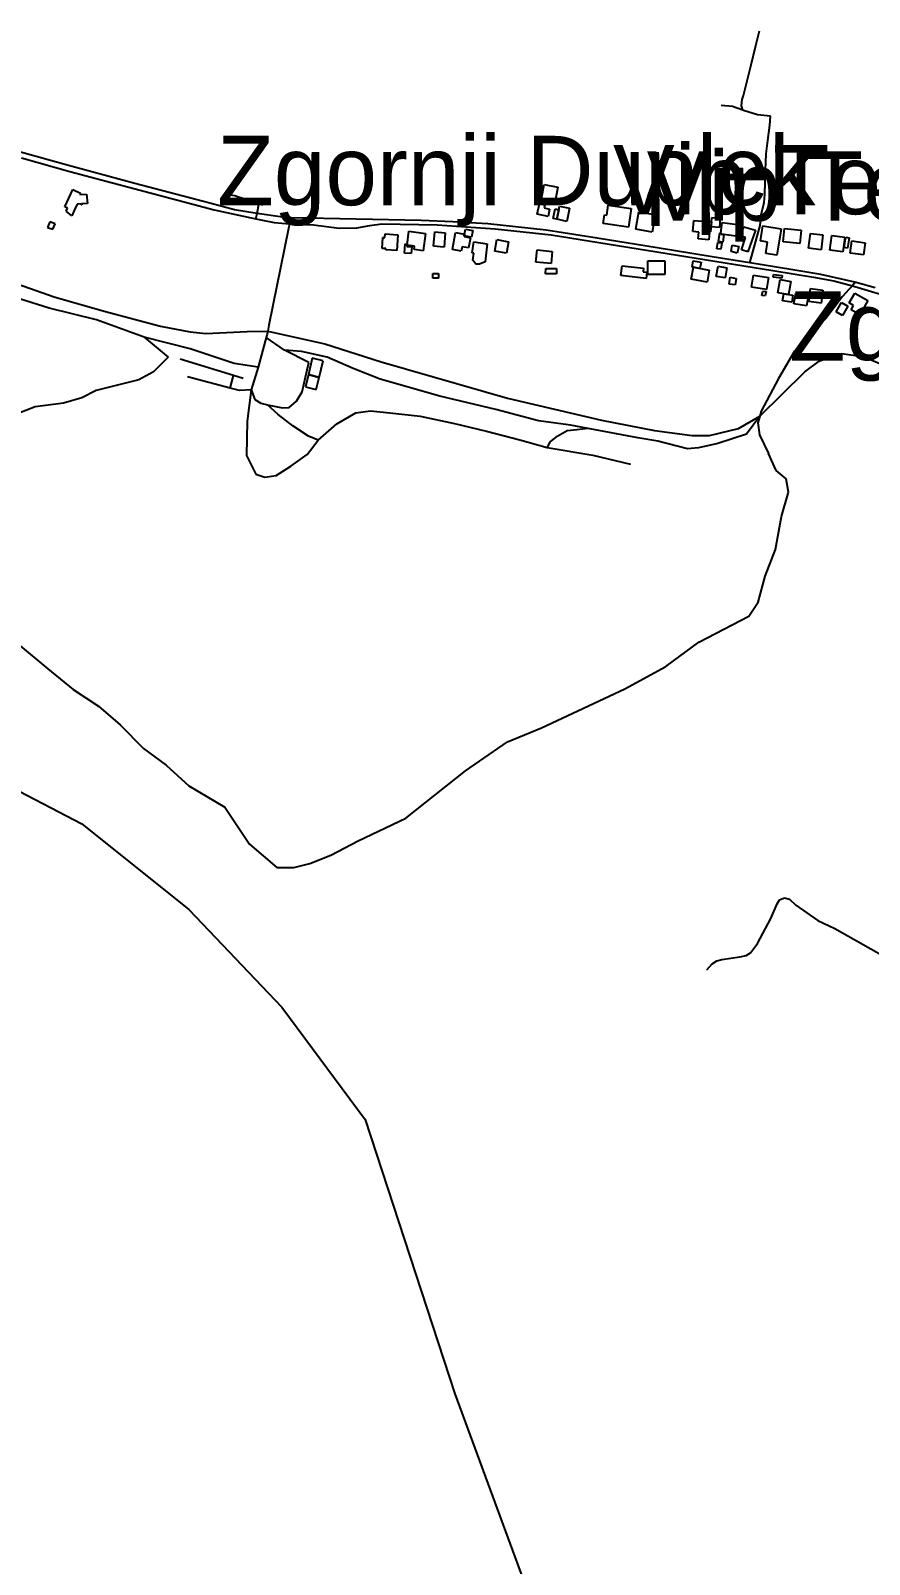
# Model space of a CAD drawing. Extents: x -8864 to 13231, y -7697 to 8949.
# Drawn here: x 3268 to 4018, y 1784 to 3156 of the extents above; entities that cross this region are included whole.
import ezdxf

# ---------------------------------------------------------------- set-up
doc = ezdxf.new("R2010")
doc.units = 0
for name, color, linetype in [('OSM_BUILDING_GARAGE', 9, 'CONTINUOUS'), ('OSM_BUILDING_HOUSE', 9, 'CONTINUOUS'), ('OSM_BUILDING_ROOF', 9, 'CONTINUOUS'), ('OSM_BUILDING_YES', 9, 'CONTINUOUS'), ('OSM_HIGHWAY_CYCLEWAY', 8, 'CONTINUOUS'), ('OSM_HIGHWAY_FOOTWAY', 8, 'CONTINUOUS'), ('OSM_HIGHWAY_PATH', 8, 'CONTINUOUS'), ('OSM_HIGHWAY_RESIDENTIAL', 8, 'CONTINUOUS'), ('OSM_HIGHWAY_SERVICE', 8, 'CONTINUOUS'), ('OSM_HIGHWAY_TERTIARY', 8, 'CONTINUOUS'), ('OSM_HIGHWAY_TRACK', 8, 'CONTINUOUS'), ('OSM_HIGHWAY_UNCLASSIFIED', 8, 'CONTINUOUS'), ('OSM_LABELS', 8, 'CONTINUOUS'), ('OSM_WATERWAY_RIVER', 4, 'CONTINUOUS')]:
    doc.layers.add(name, color=color, linetype=linetype)

msp = doc.modelspace()

# ---------------------------------------------------------------- linework, layer by layer
at = {"layer": 'OSM_BUILDING_GARAGE'}
for p, q in [((3875.957547, 2980.457694), (3876.340395, 2984.816535)), ((3883.537946, 2979.790525), (3875.957547, 2980.457694)), ((3876.340395, 2984.816535), (3876.684959, 2988.697238)), ((3876.684959, 2988.697238), (3884.265358, 2988.030069)), ((3884.265358, 2988.030069), (3883.537946, 2979.790525)), ((3882.695679, 2967.18102), (3883.72937, 2975.098099)), ((3886.524164, 2966.680643), (3882.695679, 2967.18102)), ((3883.72937, 2975.098099), (3884.770718, 2974.964665)), ((3884.770718, 2974.964665), (3884.617579, 2973.797118)), ((3884.617579, 2973.797118), (3887.404715, 2973.430175)), ((3887.404715, 2973.430175), (3886.524164, 2966.680643))]:
    msp.add_line(p, q, dxfattribs=at)
at = {"layer": 'OSM_BUILDING_HOUSE'}
for p, q in [((3724.433794, 3005.487672), (3726.753855, 3018.119416)), ((3726.753855, 3018.119416), (3739.020319, 3015.862159)), ((3736.700257, 3003.241535), (3724.433794, 3005.487672)), ((3739.020319, 3015.862159), (3736.700257, 3003.241535)), ((3720.482798, 2991.866294), (3722.488924, 3001.106592)), ((3730.245433, 2989.742471), (3720.482798, 2991.866294)), ((3722.488924, 3001.106592), (3727.320471, 3000.06136)), ((3727.320471, 3000.06136), (3726.730884, 2997.337084)), ((3726.730884, 2997.337084), (3731.661972, 2996.269613)), ((3731.661972, 2996.269613), (3730.245433, 2989.742471)), ((3738.024913, 2987.151629), (3739.824301, 2995.68028)), ((3739.824301, 2995.68028), (3740.498114, 2998.871574)), ((3740.498114, 2998.871574), (3749.364884, 2996.99238)), ((3749.364884, 2996.99238), (3746.891683, 2985.283554)), ((3808.767647, 2978.222676), (3811.470557, 2993.71213)), ((3811.470557, 2993.71213), (3825.322013, 2991.28808)), ((3825.322013, 2991.28808), (3824.043299, 2983.960334)), ((3604.135159, 2964.000845), (3605.835006, 2976.532513)), ((3605.835006, 2976.532513), (3620.704839, 2974.531005)), ((3746.891683, 2985.283554), (3738.024913, 2987.151629)), ((3823.407771, 2975.665193), (3808.767647, 2978.222676)), ((3824.831967, 2983.826901), (3823.407771, 2975.665193)), ((3824.043299, 2983.960334), (3824.831967, 2983.826901)), ((3859.801343, 2976.221168), (3860.681894, 2986.206472)), ((3860.681894, 2986.206472), (3876.340395, 2984.816535)), ((3876.340395, 2984.816535), (3875.544071, 2975.776388)), ((3884.770718, 2974.964665), (3885.995833, 2984.338397)), ((3885.995833, 2984.338397), (3899.418499, 2982.581517)), ((3899.418499, 2982.581517), (3898.040245, 2972.040238)), ((3902.435345, 2972.184792), (3905.176539, 2980.435455)), ((3905.176539, 2980.435455), (3915.75847, 2977.355356)), ((3915.75847, 2977.355356), (3908.974396, 2957.918483)), ((3920.077, 2967.736995), (3922.435347, 2981.313895)), ((3922.435347, 2981.313895), (3938.790632, 2978.478425)), ((3938.790632, 2978.478425), (3934.701811, 2954.938459)), ((3940.620647, 2967.103184), (3941.807478, 2978.900965)), ((3941.807478, 2978.900965), (3956.593084, 2977.422073)), ((3956.593084, 2977.422073), (3955.413911, 2965.613172)), ((3610.934547, 2963.089047), (3604.135159, 2964.000845)), ((3610.536385, 2960.109023), (3610.934547, 2963.089047)), ((3620.704839, 2974.531005), (3618.60683, 2959.019312)), ((3627.802849, 2963.044569), (3628.867168, 2975.798627)), ((3637.213263, 2962.255085), (3627.802849, 2963.044569)), ((3628.867168, 2975.798627), (3638.277582, 2975.020262)), ((3638.277582, 2975.020262), (3637.213263, 2962.255085)), ((3644.640523, 2960.120142), (3647.442974, 2975.231533)), ((3647.442974, 2975.231533), (3655.45982, 2973.741521)), ((3655.30668, 2972.429421), (3655.084628, 2971.706654)), ((3655.084628, 2971.706654), (3660.842669, 2970.639182)), ((3655.45982, 2973.741521), (3655.30668, 2972.429421)), ((3660.842669, 2970.639182), (3659.158136, 2961.565676)), ((3662.450632, 2957.09564), (3663.897799, 2966.847435)), ((3663.897799, 2966.847435), (3675.896269, 2965.246228)), ((3675.896269, 2965.246228), (3674.004998, 2949.156322)), ((3682.542518, 2958.663489), (3684.487388, 2968.982378)), ((3684.487388, 2968.982378), (3694.900865, 2967.025347)), ((3694.900865, 2967.025347), (3692.955995, 2956.706458)), ((3865.076994, 2975.754149), (3859.801343, 2976.221168)), ((3864.541007, 2969.649547), (3865.076994, 2975.754149)), ((3873.897822, 2968.815585), (3864.541007, 2969.649547)), ((3874.525694, 2975.876463), (3873.897822, 2968.815585)), ((3875.544071, 2975.776388), (3874.525694, 2975.876463)), ((3884.617579, 2973.797118), (3884.770718, 2974.964665)), ((3887.404715, 2973.430175), (3884.617579, 2973.797118)), ((3898.040245, 2972.040238), (3887.404715, 2973.430175)), ((3906.799817, 2970.794855), (3902.435345, 2972.184792)), ((3903.269954, 2959.742079), (3906.799817, 2970.794855)), ((3926.600738, 2966.602806), (3920.077, 2967.736995)), ((3924.870263, 2956.65086), (3926.600738, 2966.602806)), ((3955.413911, 2965.613172), (3940.620647, 2967.103184)), ((3963.254647, 2961.198733), (3964.786041, 2974.508766)), ((3964.786041, 2974.508766), (3975.92693, 2973.230024)), ((3975.92693, 2973.230024), (3974.395536, 2959.908872)), ((3982.152046, 2959.664243), (3983.905491, 2972.774125)), ((3983.905491, 2972.774125), (3995.689566, 2971.195157)), ((3995.689566, 2971.195157), (3993.928463, 2958.085275)), ((4000.52877, 2956.939967), (4001.968281, 2967.770353)), ((4001.968281, 2967.770353), (4013.721727, 2966.202505)), ((4013.721727, 2966.202505), (4012.282217, 2955.372119)), ((3618.60683, 2959.019312), (3610.536385, 2960.109023)), ((3652.665026, 2958.64125), (3644.640523, 2960.120142)), ((3653.400095, 2962.633148), (3652.665026, 2958.64125)), ((3659.158136, 2961.565676), (3653.400095, 2962.633148)), ((3663.836544, 2956.784294), (3662.450632, 2957.09564)), ((3663.086161, 2950.446184), (3663.836544, 2956.784294)), ((3665.628274, 2947.132575), (3663.086161, 2950.446184)), ((3674.004998, 2949.156322), (3669.035625, 2946.954663)), ((3692.955995, 2956.706458), (3682.542518, 2958.663489)), ((3719.311282, 2948.833857), (3720.352629, 2959.697601)), ((3720.352629, 2959.697601), (3734.020318, 2958.385501)), ((3734.020318, 2958.385501), (3732.978971, 2947.521757)), ((3819.5946, 2949.968045), (3834.793683, 2949.968045)), ((3819.5946, 2937.847798), (3819.5946, 2949.968045)), ((3834.793683, 2949.968045), (3834.793683, 2937.847798)), ((3908.974396, 2957.918483), (3903.269954, 2959.742079)), ((3934.701811, 2954.938459), (3924.870263, 2956.65086)), ((3974.395536, 2959.908872), (3963.254647, 2961.198733)), ((3993.928463, 2958.085275), (3982.152046, 2959.664243)), ((4012.282217, 2955.372119), (4000.52877, 2956.939967)), ((3669.035625, 2946.954663), (3665.628274, 2947.132575)), ((3732.978971, 2947.521757), (3719.311282, 2948.833857)), ((3834.793683, 2937.847798), (3819.5946, 2937.847798)), ((3858.315891, 2933.577913), (3860.276075, 2944.197029)), ((3860.276075, 2944.197029), (3874.449124, 2941.583948)), ((3874.449124, 2941.583948), (3872.48894, 2930.964832)), ((3912.274549, 2926.461438), (3914.012681, 2937.180629)), ((3914.012681, 2937.180629), (3927.32815, 2935.012328)), ((3872.48894, 2930.964832), (3858.315891, 2933.577913)), ((3925.590018, 2924.304256), (3912.274549, 2926.461438)), ((3927.32815, 2935.012328), (3925.590018, 2924.304256)), ((3935.812071, 2921.491025), (3937.856482, 2933.188731)), ((3937.856482, 2933.188731), (3947.243925, 2931.543046)), ((3947.243925, 2931.543046), (3945.199515, 2919.84534)), ((3963.537955, 2913.562826), (3964.962151, 2925.149338)), ((3964.962151, 2925.149338), (3975.965215, 2923.79276)), ((3975.965215, 2923.79276), (3974.541019, 2912.217368)), ((3941.110693, 2920.556987), (3935.812071, 2921.491025)), ((3945.199515, 2919.84534), (3941.110693, 2920.556987)), ((3974.541019, 2912.217368), (3963.537955, 2913.562826)), ((3999.464452, 2912.295204), (4004.502737, 2921.213037)), ((4003.453732, 2910.037947), (3999.464452, 2912.295204)), ((4001.225555, 2906.101647), (4003.453732, 2910.037947)), ((4004.502737, 2921.213037), (4016.24087, 2914.608059)), ((4016.24087, 2914.608059), (4008.997378, 2901.731686)), ((4008.997378, 2901.731686), (4001.225555, 2906.101647))]:
    msp.add_line(p, q, dxfattribs=at)
at = {"layer": 'OSM_BUILDING_ROOF'}
for p, q in [((3516.003449, 2848.18021), (3513.331167, 2837.383182)), ((3525.620602, 2845.789519), (3516.003449, 2848.18021)), ((3522.940663, 2835.003611), (3525.620602, 2845.789519)), ((3513.331167, 2837.383182), (3522.940663, 2835.003611))]:
    msp.add_line(p, q, dxfattribs=at)
at = {"layer": 'OSM_BUILDING_YES'}
for p, q in [((3297.978923, 2998.337838), (3305.314299, 3013.727216)), ((3305.314299, 3013.727216), (3312.220885, 3010.491444)), ((3312.220885, 3010.491444), (3311.669583, 3009.279419)), ((3311.669583, 3009.279419), (3317.619048, 3009.757557)), ((3317.619048, 3009.757557), (3318.292861, 3001.262265)), ((3300.620577, 2997.070216), (3297.978923, 2998.337838)), ((3299.311235, 2994.323702), (3300.620577, 2997.070216)), ((3304.24998, 2990.176131), (3299.311235, 2994.323702)), ((3306.547071, 2995.079827), (3304.24998, 2990.176131)), ((3309.158097, 3000.583976), (3306.547071, 2995.079827)), ((3312.741559, 3000.850844), (3309.158097, 3000.583976)), ((3312.818128, 2999.927926), (3312.741559, 3000.850844)), ((3313.361773, 2999.983523), (3312.818128, 2999.927926)), ((3318.292861, 3001.262265), (3313.300517, 3000.895322)), ((3313.300517, 3000.895322), (3313.361773, 2999.983523)), ((3734.877899, 2987.818798), (3736.692601, 2996.358569)), ((3736.692601, 2996.358569), (3739.824301, 2995.68028)), ((3739.824301, 2995.68028), (3738.024913, 2987.151629)), ((3779.510369, 2983.348762), (3780.674229, 2991.143527)), ((3780.674229, 2991.143527), (3782.756924, 2990.8433)), ((3782.756924, 2990.8433), (3784.096894, 2999.83897)), ((3784.096894, 2999.83897), (3804.563971, 2996.792229)), ((3804.563971, 2996.792229), (3802.060142, 2979.990676)), ((3284.717053, 2984.727579), (3282.649672, 2979.835003)), ((3282.649672, 2979.835003), (3287.328079, 2978.211557)), ((3289.387804, 2983.093014), (3284.717053, 2984.727579)), ((3287.328079, 2978.211557), (3289.387804, 2983.093014)), ((3655.30668, 2972.429421), (3656.325057, 2978.311632)), ((3656.325057, 2978.311632), (3662.879422, 2977.177444)), ((3662.879422, 2977.177444), (3661.861046, 2971.295232)), ((3738.024913, 2987.151629), (3734.877899, 2987.818798)), ((3802.060142, 2979.990676), (3779.510369, 2983.348762)), ((3581.899322, 2961.154255), (3582.442966, 2970.850453)), ((3582.442966, 2970.850453), (3584.265325, 2970.717019)), ((3584.265325, 2970.717019), (3584.495034, 2974.019508)), ((3584.495034, 2974.019508), (3595.842662, 2973.374577)), ((3595.842662, 2973.374577), (3594.985081, 2959.208344)), ((3601.838068, 2956.984445), (3602.557823, 2965.046077)), ((3602.557823, 2965.046077), (3604.050932, 2964.912644)), ((3604.050932, 2964.912644), (3603.874822, 2962.866657)), ((3603.874822, 2962.866657), (3608.430718, 2962.477475)), ((3661.861046, 2971.295232), (3655.30668, 2972.429421)), ((3881.271483, 2960.809551), (3882.129064, 2966.491612)), ((3882.129064, 2966.491612), (3885.643612, 2965.946756)), ((3885.643612, 2965.946756), (3884.778375, 2960.275815)), ((3893.844226, 2958.207589), (3894.931515, 2964.067562)), ((3894.931515, 2964.067562), (3900.689556, 2962.877776)), ((3900.689556, 2962.877776), (3899.387871, 2956.795414)), ((3995.138264, 2961.821425), (3996.263839, 2969.58283)), ((3996.263839, 2969.58283), (3996.493548, 2971.106201)), ((3996.493548, 2971.106201), (3999.487423, 2970.672541)), ((3999.487423, 2970.672541), (3998.139796, 2961.387764)), ((3585.291359, 2960.954104), (3581.899322, 2961.154255)), ((3585.222446, 2959.753199), (3585.291359, 2960.954104)), ((3594.985081, 2959.208344), (3585.222446, 2959.753199)), ((3607.848789, 2956.417351), (3601.838068, 2956.984445)), ((3608.430718, 2962.477475), (3607.848789, 2956.417351)), ((3859.066274, 2944.419419), (3860.115279, 2950.112599)), ((3860.115279, 2950.112599), (3867.129062, 2948.822738)), ((3884.778375, 2960.275815), (3881.271483, 2960.809551)), ((3899.387871, 2956.795414), (3893.844226, 2958.207589)), ((3998.139796, 2961.387764), (3995.138264, 2961.821425)), ((3627.098408, 2938.559446), (3632.14435, 2938.603924)), ((3627.136693, 2934.53419), (3627.098408, 2938.559446)), ((3632.14435, 2938.603924), (3632.190292, 2934.578668)), ((3728.047883, 2938.2481), (3728.162737, 2943.07396)), ((3737.787547, 2938.348176), (3728.047883, 2938.2481)), ((3728.162737, 2943.07396), (3737.733948, 2943.196274)), ((3737.733948, 2943.196274), (3737.787547, 2938.348176)), ((3795.344981, 2936.958239), (3796.371014, 2945.642563)), ((3817.948352, 2934.30068), (3795.344981, 2936.958239)), ((3796.371014, 2945.642563), (3815.567035, 2943.385306)), ((3815.567035, 2943.385306), (3815.184186, 2940.138414)), ((3815.184186, 2940.138414), (3818.583881, 2939.738112)), ((3818.583881, 2939.738112), (3817.948352, 2934.30068)), ((3860.276075, 2944.197029), (3859.066274, 2944.419419)), ((3866.080057, 2943.129557), (3860.276075, 2944.197029)), ((3867.129062, 2948.822738), (3866.080057, 2943.129557)), ((3880.697211, 2936.046441), (3882.21329, 2945.275619)), ((3888.737028, 2934.845535), (3880.697211, 2936.046441)), ((3882.21329, 2945.275619), (3890.038712, 2943.752249)), ((3890.038712, 2943.752249), (3888.737028, 2934.845535)), ((3931.493541, 2935.345913), (3931.738564, 2937.758842)), ((3939.257707, 2934.556429), (3931.493541, 2935.345913)), ((3931.738564, 2937.758842), (3939.495073, 2936.980478)), ((3939.495073, 2936.980478), (3939.257707, 2934.556429)), ((3632.190292, 2934.578668), (3627.136693, 2934.53419)), ((3892.213291, 2929.085638), (3893.086186, 2935.279196)), ((3897.435344, 2928.440708), (3892.213291, 2929.085638)), ((3893.086186, 2935.279196), (3898.407779, 2934.30068)), ((3898.407779, 2934.30068), (3897.435344, 2928.440708)), ((3921.447598, 2919.122573), (3922.190324, 2923.003276)), ((3922.190324, 2923.003276), (3925.168885, 2922.436182)), ((3925.168885, 2922.436182), (3924.464444, 2918.544359)), ((3924.464444, 2918.544359), (3921.447598, 2919.122573)), ((3940.00809, 2914.296713), (3941.110693, 2920.556987)), ((3948.109163, 2912.873418), (3940.00809, 2914.296713)), ((3941.110693, 2920.556987), (3945.199515, 2919.84534)), ((3945.199515, 2919.84534), (3949.204109, 2919.144812)), ((3949.204109, 2919.144812), (3948.109163, 2912.873418)), ((3950.099975, 2911.594676), (3951.715595, 2921.112962)), ((3961.409317, 2909.671004), (3950.099975, 2911.594676)), ((3951.715595, 2921.112962), (3963.032595, 2919.18929)), ((3963.032595, 2919.18929), (3961.409317, 2909.671004)), ((3987.994313, 2904.433723), (3992.642093, 2912.695506)), ((3992.642093, 2912.695506), (3998.323563, 2909.504212)), ((3998.323563, 2909.504212), (3993.675783, 2901.242429)), ((3993.675783, 2901.242429), (3987.994313, 2904.433723)), ((3519.426114, 2862.969135), (3516.003449, 2848.18021)), ((3529.272976, 2860.678519), (3519.426114, 2862.969135)), ((3525.620602, 2845.789519), (3529.272976, 2860.678519)), ((3516.003449, 2848.18021), (3525.620602, 2845.789519))]:
    msp.add_line(p, q, dxfattribs=at)
at = {"layer": 'OSM_HIGHWAY_CYCLEWAY'}
for p, q in [((3259.28826, 3042.070803), (3302.527162, 3029.961676)), ((3302.527162, 3029.961676), (3431.792108, 2995.713638)), ((3431.792108, 2995.713638), (3469.058574, 2987.663126)), ((3469.058574, 2987.663126), (3485.237749, 2984.171605)), ((3485.237749, 2984.171605), (3498.890124, 2983.015178)), ((3498.890124, 2983.015178), (3520.34495, 2982.30353)), ((3520.34495, 2982.30353), (3543.354141, 2979.167833)), ((3543.354141, 2979.167833), (3559.257665, 2979.501418)), ((3559.257665, 2979.501418), (3570.850316, 2981.658599)), ((3570.850316, 2981.658599), (3581.577729, 2982.948461)), ((3581.577729, 2982.948461), (3631.011119, 2982.047782)), ((3631.011119, 2982.047782), (3682.894739, 2978.678575)), ((3682.894739, 2978.678575), (3732.971314, 2973.241144)), ((3732.971314, 2973.241144), (3931.340401, 2941.372678)), ((3931.340401, 2941.372678), (3967.695689, 2935.479346)), ((3967.695689, 2935.479346), (3985.819734, 2932.032304)), ((3985.819734, 2932.032304), (4002.351129, 2927.74018)), ((4002.351129, 2927.74018), (4007.443013, 2926.127853)), ((4007.443013, 2926.127853), (4039.395543, 2916.55397))]:
    msp.add_line(p, q, dxfattribs=at)
at = {"layer": 'OSM_HIGHWAY_FOOTWAY'}
for p, q in [((3450.207117, 3008.022917), (3444.050914, 3009.001432)), ((3452.55015, 3007.266791), (3450.207117, 3008.022917)), ((3460.352601, 3004.753786), (3452.55015, 3007.266791)), ((3466.769141, 3002.763397), (3460.352601, 3004.753786)), ((3471.49349, 3000.70629), (3466.769141, 3002.763397)), ((3469.058574, 2987.663126), (3469.97741, 2992.277715)), ((3469.97741, 2992.277715), (3470.582311, 2995.658041)), ((3470.582311, 2995.658041), (3471.49349, 3000.70629)), ((3475.176492, 2999.649939), (3471.49349, 3000.70629))]:
    msp.add_line(p, q, dxfattribs=at)
at = {"layer": 'OSM_HIGHWAY_PATH'}
for p, q in [((3464.694102, 2834.59219), (3461.286751, 2806.73786)), ((3541.332702, 2804.180377), (3558.193347, 2814.18792)), ((3558.193347, 2814.18792), (3571.439902, 2815.866964)), ((3571.439902, 2815.866964), (3588.828878, 2814.032248)), ((3588.828878, 2814.032248), (3615.934547, 2810.952148)), ((3461.286751, 2806.73786), (3460.666537, 2775.947985)), ((3524.540969, 2789.736156), (3541.332702, 2804.180377)), ((3615.934547, 2810.952148), (3646.646649, 2804.614037)), ((3646.646649, 2804.614037), (3675.184171, 2797.708832)), ((3514.686451, 2776.770828), (3524.540969, 2789.736156)), ((3675.184171, 2797.708832), (3704.962122, 2789.802873)), ((3704.962122, 2789.802873), (3729.426137, 2783.164536)), ((3460.666537, 2775.947985), (3468.913092, 2759.335463)), ((3500.076954, 2766.262907), (3514.686451, 2776.770828)), ((3729.426137, 2783.164536), (3770.322007, 2776.292689)), ((3770.322007, 2776.292689), (3803.913129, 2768.086504)), ((3468.913092, 2759.335463), (3476.830397, 2756.366559)), ((3476.830397, 2756.366559), (3487.182619, 2757.912168)), ((3487.182619, 2757.912168), (3500.076954, 2766.262907))]:
    msp.add_line(p, q, dxfattribs=at)
at = {"layer": 'OSM_HIGHWAY_RESIDENTIAL'}
for p, q in [((3999.34194, 2924.44881), (3993.545615, 2918.08846)), ((4002.351129, 2927.74018), (3999.34194, 2924.44881)), ((4003.691098, 2929.308028), (4002.351129, 2927.74018)), ((4004.456795, 2930.953713), (4003.691098, 2929.308028)), ((3993.545615, 2918.08846), (3978.614526, 2898.451436)), ((3978.614526, 2898.451436), (3969.655873, 2888.810836)), ((3969.655873, 2888.810836), (3950.635962, 2869.140453)), ((3950.635962, 2869.140453), (3936.309774, 2844.722047)), ((3936.309774, 2844.722047), (3920.903953, 2815.600096)), ((3920.903953, 2815.600096), (3919.594611, 2810.985507)), ((3919.594611, 2810.985507), (3917.894764, 2805.014339)), ((3917.894764, 2805.014339), (3919.21942, 2794.428582)), ((3919.21942, 2794.428582), (3927.389406, 2777.727104))]:
    msp.add_line(p, q, dxfattribs=at)
at = {"layer": 'OSM_HIGHWAY_SERVICE'}
for p, q in [((3449.020287, 2847.51304), (3401.401599, 2862.168531)), ((3445.980471, 2836.171157), (3407.925336, 2846.111984)), ((3445.980471, 2836.171157), (3449.020287, 2847.51304)), ((3457.733918, 2844.833242), (3449.020287, 2847.51304)), ((3454.234683, 2834.013976), (3445.980471, 2836.171157)), ((3464.694102, 2834.59219), (3454.234683, 2834.013976))]:
    msp.add_line(p, q, dxfattribs=at)
at = {"layer": 'OSM_HIGHWAY_TERTIARY'}
for p, q in [((3301.455187, 3035.210076), (3256.378612, 3047.819581)), ((3360.819665, 3019.298082), (3301.455187, 3035.210076)), ((3427.87174, 3001.429057), (3360.819665, 3019.298082)), ((3449.732385, 2995.735877), (3427.87174, 3001.429057)), ((3469.97741, 2992.277715), (3449.732385, 2995.735877)), ((3490.750766, 2989.286571), (3469.97741, 2992.277715)), ((3500.536372, 2988.308056), (3490.750766, 2989.286571)), ((3616.884012, 2986.03968), (3500.536372, 2988.308056)), ((3645.000401, 2984.883252), (3616.884012, 2986.03968)), ((3676.524141, 2983.037417), (3645.000401, 2984.883252)), ((3728.691068, 2977.544387), (3676.524141, 2983.037417)), ((3774.150491, 2970.305597), (3728.691068, 2977.544387)), ((3827.672702, 2961.565676), (3774.150491, 2970.305597)), ((3877.075464, 2953.437327), (3827.672702, 2961.565676)), ((3910.651272, 2948.155568), (3877.075464, 2953.437327)), ((3932.588487, 2944.708525), (3910.651272, 2948.155568)), ((3952.810542, 2941.483872), (3932.588487, 2944.708525)), ((3974.104571, 2937.858918), (3952.810542, 2941.483872)), ((4004.456795, 2930.953713), (3974.104571, 2937.858918)), ((4022.726323, 2925.949941), (4004.456795, 2930.953713))]:
    msp.add_line(p, q, dxfattribs=at)
at = {"layer": 'OSM_HIGHWAY_TRACK'}
for p, q in [((3916.072406, 3142.691092), (3919.242391, 3155.834333)), ((3911.470568, 3124.099301), (3916.072406, 3142.691092)), ((3904.854947, 3097.924015), (3911.470568, 3124.099301)), ((3895.230137, 3088.149981), (3885.06934, 3088.961704)), ((3904.495069, 3084.591743), (3895.230137, 3088.149981)), ((3903.185728, 3088.728194), (3903.706401, 3094.132268)), ((3904.495069, 3084.591743), (3903.185728, 3088.728194)), ((3903.706401, 3094.132268), (3904.854947, 3097.924015)), ((3904.94683, 3084.413831), (3904.495069, 3084.591743)), ((3917.427689, 3080.421933), (3904.94683, 3084.413831)), ((3929.112224, 3079.499015), (3917.427689, 3080.421933)), ((3928.530294, 3071.226113), (3929.112224, 3079.499015)), ((3926.753877, 3057.727049), (3928.530294, 3071.226113)), ((3924.62524, 3031.073625), (3925.253111, 3045.65128)), ((3925.253111, 3045.65128), (3926.753877, 3057.727049)), ((3923.989711, 3009.401734), (3924.62524, 3031.073625)), ((3923.415439, 3002.218541), (3923.989711, 3009.401734)), ((3919.770722, 2981.691958), (3920.766128, 2990.998973)), ((3920.766128, 2990.998973), (3923.415439, 3002.218541)), ((3284.096839, 2907.524942), (3203.024854, 2933.188731)), ((3238.14737, 2935.268076), (3288.675706, 2917.821592)), ((3288.675706, 2917.821592), (3333.239264, 2905.089773)), ((3326.55473, 2897.217172), (3284.096839, 2907.524942)), ((3368.96668, 2881.749958), (3326.55473, 2897.217172)), ((3333.239264, 2905.089773), (3383.759943, 2891.546231)), ((3368.96668, 2881.749958), (3390.674186, 2863.858694)), ((3410.191799, 2871.342113), (3368.96668, 2881.749958)), ((3383.759943, 2891.546231), (3410.253055, 2886.52022)), ((3410.253055, 2886.52022), (3424.326563, 2884.974611)), ((3424.326563, 2884.974611), (3461.08767, 2886.720371)), ((3461.08767, 2886.720371), (3479.671133, 2887.154031)), ((3479.671133, 2887.154031), (3530.605288, 2875.734312)), ((3449.502676, 2858.054319), (3410.191799, 2871.342113)), ((3509.770677, 2868.851346), (3494.663477, 2870.018893)), ((3532.687984, 2863.925411), (3509.770677, 2868.851346)), ((3530.605288, 2875.734312), (3580.91923, 2859.722243)), ((3987.159703, 2866.093712), (3992.49661, 2867.01663)), ((3992.49661, 2867.01663), (4011.799828, 2864.347952)), ((3390.674186, 2863.858694), (3377.534828, 2850.593139)), ((3471.018758, 2854.985339), (3449.502676, 2858.054319)), ((3555.919227, 2853.739956), (3532.687984, 2863.925411)), ((3579.954452, 2844.199431), (3555.919227, 2853.739956)), ((3580.91923, 2859.722243), (3694.08157, 2827.086532)), ((3959.946836, 2850.79329), (3972.779916, 2860.344935)), ((3972.779916, 2860.344935), (3987.159703, 2866.093712)), ((4011.799828, 2864.347952), (4031.416982, 2856.241842)), ((3364.158103, 2843.56562), (3326.179539, 2834.002856)), ((3377.534828, 2850.593139), (3364.158103, 2843.56562)), ((3633.58386, 2829.088041), (3579.954452, 2844.199431)), ((3919.594611, 2810.985507), (3959.946836, 2850.79329)), ((3313.36943, 2827.598029), (3296.891633, 2822.74993)), ((3326.179539, 2834.002856), (3313.36943, 2827.598029)), ((3683.392442, 2817.001152), (3633.58386, 2829.088041)), ((3694.08157, 2827.086532), (3778.086173, 2807.582942)), ((3271.455183, 2819.469679), (3255.000358, 2812.820223)), ((3296.891633, 2822.74993), (3271.455183, 2819.469679)), ((3489.020292, 2812.508877), (3479.387825, 2821.348874)), ((3501.876342, 2802.490214), (3489.020292, 2812.508877)), ((3721.746198, 2806.815697), (3683.392442, 2817.001152)), ((3515.903909, 2793.216557), (3501.876342, 2802.490214)), ((3748.269937, 2803.268579), (3721.746198, 2806.815697)), ((3755.842679, 2798.920857), (3747.343444, 2797.931222)), ((3750.230121, 2803.001711), (3748.269937, 2803.268579)), ((3766.17193, 2799.899372), (3750.230121, 2803.001711)), ((3766.17193, 2799.899372), (3755.842679, 2798.920857)), ((3810.429209, 2791.570872), (3766.17193, 2799.899372)), ((3778.086173, 2807.582942), (3825.322013, 2798.142493)), ((3874.60992, 2793.828129), (3900.490475, 2799.988328)), ((3900.490475, 2799.988328), (3919.594611, 2810.985507)), ((3919.594611, 2810.985507), (3907.779909, 2795.062393)), ((3524.540969, 2789.736156), (3515.903909, 2793.216557)), ((3731.906995, 2788.257264), (3729.426137, 2783.164536)), ((3736.929967, 2792.093489), (3731.906995, 2788.257264)), ((3747.343444, 2797.931222), (3736.929967, 2792.093489)), ((3828.300574, 2788.702043), (3810.429209, 2791.570872)), ((3825.322013, 2798.142493), (3859.005018, 2793.828129)), ((3854.893226, 2781.930272), (3828.300574, 2788.702043)), ((3859.005018, 2793.828129), (3874.60992, 2793.828129)), ((3882.006552, 2786.745013), (3864.755402, 2782.64192)), ((3907.779909, 2795.062393), (3882.006552, 2786.745013)), ((3864.755402, 2782.64192), (3854.893226, 2781.930272)), ((3934.227079, 2762.47116), (3927.389406, 2777.727104)), ((3943.193389, 2754.909905), (3934.227079, 2762.47116)), ((3945.153573, 2743.156601), (3943.193389, 2754.909905)), ((3938.989713, 2721.306798), (3945.153573, 2743.156601)), ((3933.660463, 2691.90686), (3938.989713, 2721.306798)), ((3924.418502, 2667.822039), (3933.660463, 2691.90686)), ((3917.971334, 2644.860286), (3924.418502, 2667.822039)), ((3909.84729, 2632.261901), (3917.971334, 2644.860286)), ((3865.023396, 2609.011042), (3909.84729, 2632.261901)), ((3256.516438, 2607.042892), (3282.994235, 2585.037416)), ((3835.605322, 2587.172358), (3865.023396, 2609.011042)), ((3282.994235, 2585.037416), (3305.628235, 2566.567938)), ((3798.905471, 2567.290705), (3835.605322, 2587.172358)), ((3305.628235, 2566.567938), (3328.093781, 2551.612221)), ((3724.380195, 2532.275423), (3798.905471, 2567.290705)), ((3328.093781, 2551.612221), (3347.664993, 2534.877384)), ((3347.664993, 2534.877384), (3368.568517, 2513.794826)), ((3693.844204, 2519.677038), (3724.380195, 2532.275423)), ((3368.568517, 2513.794826), (3388.859484, 2498.850228)), ((3656.302086, 2493.913173), (3693.844204, 2519.677038)), ((3388.859484, 2498.850228), (3409.02794, 2480.503065)), ((3603.07084, 2451.625743), (3656.302086, 2493.913173)), ((3409.02794, 2480.503065), (3441.102982, 2461.510972)), ((3441.102982, 2461.510972), (3463.300534, 2428.152494)), ((3560.436838, 2431.143637), (3603.07084, 2451.625743)), ((3463.300534, 2428.152494), (3487.733921, 2407.336803)), ((3535.873283, 2418.534132), (3560.436838, 2431.143637)), ((3517.060111, 2410.983997), (3535.873283, 2418.534132)), ((3487.733921, 2407.336803), (3502.963632, 2407.481357)), ((3502.963632, 2407.481357), (3517.060111, 2410.983997)), ((3929.295991, 2361.691286), (3935.077002, 2374.845646)), ((3935.077002, 2374.845646), (3937.121413, 2378.592915)), ((3937.121413, 2378.592915), (3941.547141, 2380.405392)), ((3941.547141, 2380.405392), (3946.202578, 2379.160009)), ((3946.202578, 2379.160009), (3951.876391, 2373.711458)), ((3951.876391, 2373.711458), (3971.501202, 2360.101199)), ((3917.381747, 2339.574615), (3929.295991, 2361.691286)), ((3971.501202, 2360.101199), (3986.822796, 2352.962484)), ((3986.822796, 2352.962484), (4037.312848, 2324.151879)), ((3911.248516, 2331.179398), (3917.381747, 2339.574615)), ((3872.106092, 2315.756662), (3876.983581, 2321.205213)), ((3876.983581, 2321.205213), (3881.011146, 2323.807174)), ((3881.011146, 2323.807174), (3885.720182, 2325.063677)), ((3885.720182, 2325.063677), (3901.723247, 2327.554444)), ((3901.723247, 2327.554444), (3907.504258, 2328.577437)), ((3907.504258, 2328.577437), (3911.248516, 2331.179398))]:
    msp.add_line(p, q, dxfattribs=at)
at = {"layer": 'OSM_HIGHWAY_UNCLASSIFIED'}
for p, q in [((3498.078485, 2978.867607), (3480.635911, 2892.346834)), ((3498.890124, 2983.015178), (3498.078485, 2978.867607)), ((3500.536372, 2988.308056), (3498.890124, 2983.015178)), ((3910.651272, 2948.155568), (3919.770722, 2981.691958)), ((3478.292878, 2881.294059), (3471.018758, 2854.985339)), ((3479.158116, 2884.418636), (3478.292878, 2881.294059)), ((3494.663477, 2870.018893), (3478.292878, 2881.294059)), ((3479.671133, 2887.154031), (3479.158116, 2884.418636)), ((3480.635911, 2892.346834), (3479.671133, 2887.154031)), ((3516.240815, 2859.043954), (3494.663477, 2870.018893)), ((3471.018758, 2854.985339), (3464.694102, 2834.59219)), ((3510.314321, 2832.679637), (3516.240815, 2859.043954)), ((3464.694102, 2834.59219), (3468.139738, 2826.019061)), ((3468.139738, 2826.019061), (3473.331163, 2822.694332)), ((3505.337292, 2824.451212), (3510.314321, 2832.679637)), ((3473.331163, 2822.694332), (3479.387825, 2821.348874)), ((3479.387825, 2821.348874), (3492.718607, 2818.391089)), ((3492.718607, 2818.391089), (3498.759956, 2818.713554)), ((3498.759956, 2818.713554), (3505.337292, 2824.451212))]:
    msp.add_line(p, q, dxfattribs=at)
at = {"layer": 'OSM_WATERWAY_RIVER'}
for p, q in [((3216.432206, 2497.05999), (3313.19332, 2446.499657)), ((3313.19332, 2446.499657), (3409.104509, 2369.775157)), ((3409.104509, 2369.775157), (3492.236218, 2282.353706)), ((3492.236218, 2282.353706), (3566.631326, 2182.167077)), ((3566.631326, 2182.167077), (3646.753846, 1936.548603)), ((3646.753846, 1936.548603), (3712.129045, 1759.192695))]:
    msp.add_line(p, q, dxfattribs=at)

# ---------------------------------------------------------------- texts
at = {"layer": 'OSM_LABELS'}
for s, p in [('Zgornji Duplek', (3434.348967, 2999.742189)), ('Vip Tehnika Trgovsko In Storitveno Podjetje D.O.O.', (3788.251346, 2991.685205)), ('Vip Tehnika Trgovsko In Storitveno Podjetje D.O.O.', (3818.473401, 2985.769635)), ('Zgornji Duplek', (3945.730243, 2860.778854))]:
    msp.add_text(s, height=62.042552, dxfattribs=at).set_placement(p)

doc.saveas('drawing.dxf')
